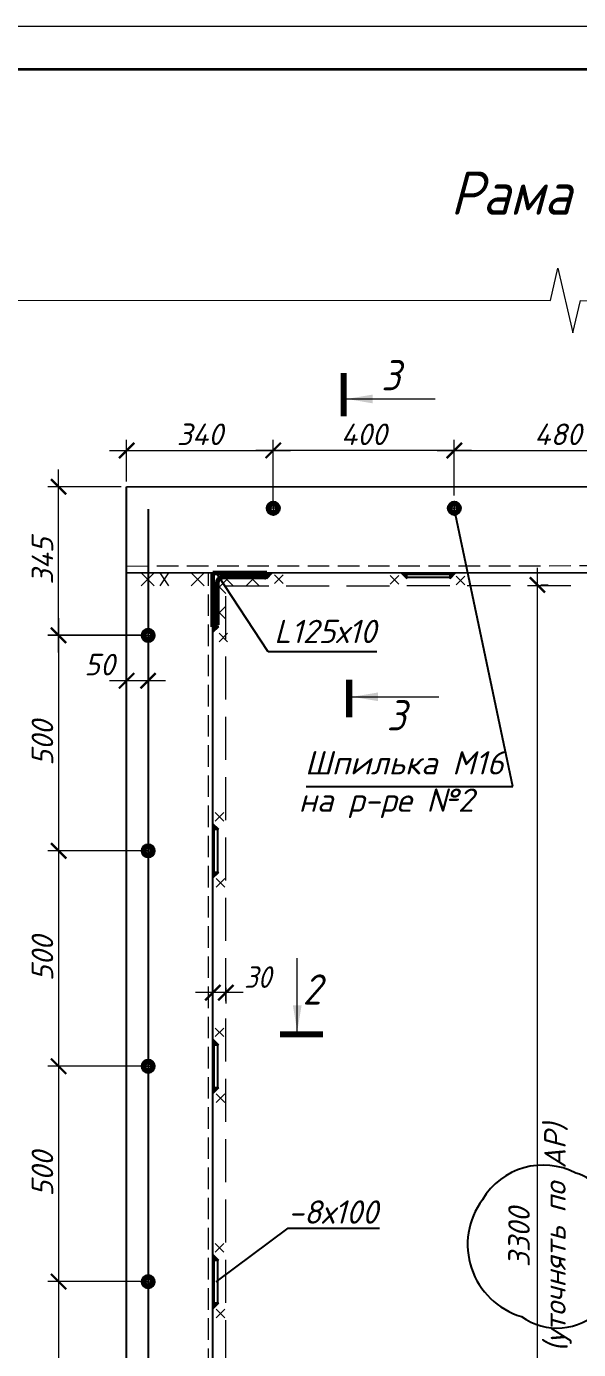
# Model space of a CAD drawing. Header units: millimetres. Extents: x 749182 to 2267578, y 70462 to 311449.
# Drawn here: x 2194473 to 2195753, y 198227 to 201297 of the extents above; entities that cross this region are included whole.
import ezdxf

# ---------------------------------------------------------------- set-up
doc = ezdxf.new("R2010")
doc.units = ezdxf.units.MM
doc.linetypes.add('ГОСТ 2.303 4', pattern=[7, 5, -2, 0])
doc.linetypes.add('осеваяX2', pattern=[4, 2.5, -0.5, 0.5, -0.5])
doc.layers.get('Defpoints').update_dxf_attribs({"color": 255})
for name, color, linetype, lineweight in [('1Стены', 252, 'Continuous', 25), ('Оси', 165, 'осеваяX2', 13), ('Размер', 7, 'Continuous', 13), ('сварка', 156, 'Continuous', 9), ('штриховка кирпич', 42, 'Continuous', 5)]:
    doc.layers.add(name, color=color, linetype=linetype, lineweight=lineweight)
doc.layers.add('CS_UNPLOTTED', color=254, linetype='Continuous', plot=False)
doc.layers.add('металл', color=124, linetype='Continuous')
doc.layers.add('Текст', color=7, linetype='Continuous')
doc.styles.add('GOST', font='', dxfattribs={"width": 0.8, "oblique": 10})
doc.styles.add('GOST 2.304_new', font='isocpeur.ttf', dxfattribs={"width": 0.9, "oblique": 15})
doc.styles.add('М2', font='isocpeui.ttf')
doc.styles.get('GOST').set_extended_font_data('GOST type A')
doc.dimstyles.new('SPDS', dxfattribs={"dimscale": 25, "dimtxt": 2.5, "dimasz": 1.77, "dimexe": 1.25, "dimexo": 0.625, "dimtad": 1, "dimdec": 0, "dimrnd": 0.001, "dimtxsty": 'GOST 2.304_new', "dimblk": 'ARCHTICK', "dimcen": 2.5, "dimdle": 2, "dimclrt": 256, "dimazin": 2, "dimtfac": 0.75, "dimtdec": 0, "dimtmove": 1, "dimatfit": 3, "dimfxl": 0, "dimtolj": 1, "dimlwd": 9, "dimlwe": 9, "dimarcsym": 0})
doc.dimstyles.new('SPDS 1_20', dxfattribs={"dimscale": 20, "dimtxt": 2.5, "dimasz": 1.77, "dimexe": 1.25, "dimexo": 0.625, "dimtad": 1, "dimdec": 0, "dimrnd": 0.001, "dimtxsty": 'М2', "dimblk": 'ARCHTICK', "dimcen": 2.5, "dimdle": 2, "dimclrt": 256, "dimadec": 0, "dimazin": 2, "dimtfac": 0.75, "dimtdec": 0, "dimtmove": 1, "dimatfit": 3, "dimfxl": 0, "dimtolj": 1, "dimlwd": 9, "dimlwe": 9, "dimarcsym": 0})

# ---------------------------------------------------------------- blocks, each defined once
blk = doc.blocks.new('_ArchTick')
at = {"color": 0, "linetype": 'ByBlock', "const_width": 0.15}
blk.add_lwpolyline([(-0.5, -0.5), (0.5, 0.5)], dxfattribs=at)
blk = doc.blocks.new('*D1388')
at = {"layer": 'Defpoints', "color": 0, "lineweight": 20, "ltscale": 20, "transparency": 16777216}
for p in [(2194905.2, 199078.4), (2194935.2, 199078.4), (2194905.2, 199054.8)]:
    blk.add_point(p, dxfattribs=at)
at = {"layer": 'Размер', "color": 0, "lineweight": 9, "ltscale": 20, "transparency": 16777216}
for p, q in [((2194975.2, 199054.8), (2194865.2, 199054.8)), ((2194905.2, 199065.9), (2194905.2, 199029.8)), ((2194935.2, 199065.9), (2194935.2, 199029.8))]:
    blk.add_line(p, q, dxfattribs=at)
at = {"layer": 'Размер', "color": 0, "lineweight": 9, "ltscale": 20, "transparency": 16777216, "xscale": 35.4, "yscale": 35.4, "zscale": 35.4}
for p, rotation in [((2194905.2, 199054.8), 179.9999999995553), ((2194935.2, 199054.8), 359.9999999995553)]:
    blk.add_blockref('_ArchTick', p, dxfattribs=dict(at, rotation=rotation))
at = {"layer": 'Размер', "ltscale": 20, "transparency": 16777216, "insert": (2195009, 199090.9), "char_height": 50, "attachment_point": 5, "style": 'GOST 2.304_new'}
blk.add_mtext('\\A1;30', dxfattribs=at)
blk = doc.blocks.new('м16')
at = {"layer": 'металл', "lineweight": 30, "ltscale": 20}
for p, q in [((-11, 6.4), (0, 12.7)), ((-11, -6.4), (-11, 6.4)), ((0, 12.7), (11, 6.4)), ((11, 6.4), (11, -6.4)), ((0, -12.7), (-11, -6.4)), ((11, -6.4), (0, -12.7))]:
    blk.add_line(p, q, dxfattribs=at)
blk.add_circle((0, 0), 15, dxfattribs=at)
for radius, start, end in [(10.4, 0, 180), (10.4, 180, 0), (6.92, 0, 180), (6.92, 180, 0)]:
    blk.add_arc((0, 0), radius, start, end, dxfattribs=at)
at = {"layer": 'металл', "linetype": 'Continuous', "lineweight": 25, "ltscale": 20}
blk.add_arc((0, 0), 8, 255, 165, dxfattribs=at)
at = {"layer": 'Оси', "ltscale": 20}
for p, q in [((17, 0), (-17.3, 0)), ((0, 17.3), (0, -17.3))]:
    blk.add_line(p, q, dxfattribs=at)
blk = doc.blocks.new('свар')
at = {"layer": 'сварка', "color": 0, "linetype": 'Continuous', "ltscale": 10}
for p, q in [((10, 10), (-10, -10)), ((-10, 10), (10, -10))]:
    blk.add_line(p, q, dxfattribs=at)
blk = doc.blocks.new('*D1377')
at = {"color": 0, "lineweight": 9, "ltscale": 20, "transparency": 16777216}
for p, q in [((2194547.5, 199924), (2194547.5, 199344)), ((2194752.7, 199884), (2194522.5, 199884)), ((2194752.7, 199384), (2194522.5, 199384))]:
    blk.add_line(p, q, dxfattribs=at)
at = {"layer": 'Defpoints', "color": 0, "lineweight": 20, "ltscale": 20, "transparency": 16777216}
for p in [(2194765.2, 199884), (2194547.5, 199384), (2194765.2, 199384)]:
    blk.add_point(p, dxfattribs=at)
at = {"color": 0, "lineweight": 9, "ltscale": 20, "transparency": 16777216, "xscale": 35.4, "yscale": 35.4, "zscale": 35.4}
for p, rotation in [((2194547.5, 199884), 90), ((2194547.5, 199384), 270)]:
    blk.add_blockref('_ArchTick', p, dxfattribs=dict(at, rotation=rotation))
at = {"ltscale": 20, "transparency": 16777216, "insert": (2194510, 199634), "char_height": 50, "attachment_point": 5, "rotation": 90, "style": 'М2'}
blk.add_mtext('\\A1;500', dxfattribs=at)
blk = doc.blocks.new('*D1378')
at = {"color": 0, "lineweight": 9, "ltscale": 20, "transparency": 16777216}
for p, q in [((2194547.5, 199424), (2194547.5, 198844)), ((2194752.7, 199384), (2194522.5, 199384)), ((2194752.7, 198884), (2194522.5, 198884))]:
    blk.add_line(p, q, dxfattribs=at)
at = {"layer": 'Defpoints', "color": 0, "lineweight": 20, "ltscale": 20, "transparency": 16777216}
for p in [(2194765.2, 199384), (2194547.5, 198884), (2194765.2, 198884)]:
    blk.add_point(p, dxfattribs=at)
at = {"color": 0, "lineweight": 9, "ltscale": 20, "transparency": 16777216, "xscale": 35.4, "yscale": 35.4, "zscale": 35.4}
for p, rotation in [((2194547.5, 199384), 90), ((2194547.5, 198884), 270)]:
    blk.add_blockref('_ArchTick', p, dxfattribs=dict(at, rotation=rotation))
at = {"ltscale": 20, "transparency": 16777216, "insert": (2194510, 199134), "char_height": 50, "attachment_point": 5, "rotation": 90, "style": 'М2'}
blk.add_mtext('\\A1;500', dxfattribs=at)
blk = doc.blocks.new('*D1379')
at = {"color": 0, "lineweight": 9, "ltscale": 20, "transparency": 16777216}
for p, q in [((2194547.5, 198924), (2194547.5, 198344.2)), ((2194752.7, 198884), (2194522.5, 198884)), ((2194752.7, 198384.2), (2194522.5, 198384.2))]:
    blk.add_line(p, q, dxfattribs=at)
at = {"layer": 'Defpoints', "color": 0, "lineweight": 20, "ltscale": 20, "transparency": 16777216}
for p in [(2194765.2, 198884), (2194547.5, 198384.2), (2194765.2, 198384.2)]:
    blk.add_point(p, dxfattribs=at)
at = {"color": 0, "lineweight": 9, "ltscale": 20, "transparency": 16777216, "xscale": 35.4, "yscale": 35.4, "zscale": 35.4}
for p, rotation in [((2194547.5, 198884), 90), ((2194547.5, 198384.2), 270)]:
    blk.add_blockref('_ArchTick', p, dxfattribs=dict(at, rotation=rotation))
at = {"ltscale": 20, "transparency": 16777216, "insert": (2194510, 198634.1), "char_height": 50, "attachment_point": 5, "rotation": 90, "style": 'М2'}
blk.add_mtext('\\A1;500', dxfattribs=at)
blk = doc.blocks.new('*D1380')
at = {"layer": 'Defpoints', "color": 0, "lineweight": 20, "ltscale": 20, "transparency": 16777216}
for p in [(2194705.2, 199869.2), (2194755.2, 199867), (2194705.2, 199778.7)]:
    blk.add_point(p, dxfattribs=at)
at = {"layer": 'Размер', "color": 0, "lineweight": 9, "ltscale": 20, "transparency": 16777216}
for p, q in [((2194705.2, 199856.7), (2194705.2, 199753.7)), ((2194755.2, 199854.5), (2194755.2, 199753.7)), ((2194795.2, 199778.7), (2194665.2, 199778.7))]:
    blk.add_line(p, q, dxfattribs=at)
at = {"layer": 'Размер', "color": 0, "lineweight": 9, "ltscale": 20, "transparency": 16777216, "xscale": 35.4, "yscale": 35.4, "zscale": 35.4, "rotation": 180}
blk.add_blockref('_ArchTick', (2194705.2, 199778.7), dxfattribs=at)
at = {"layer": 'Размер', "color": 0, "lineweight": 9, "ltscale": 20, "transparency": 16777216, "xscale": 35.4, "yscale": 35.4, "zscale": 35.4}
blk.add_blockref('_ArchTick', (2194755.2, 199778.7), dxfattribs=at)
at = {"layer": 'Размер', "ltscale": 20, "transparency": 16777216, "insert": (2194642.3, 199816.2), "char_height": 50, "attachment_point": 5, "style": 'М2'}
blk.add_mtext('\\A1;50', dxfattribs=at)
blk = doc.blocks.new('*D1383')
at = {"color": 0, "lineweight": 9, "ltscale": 20, "transparency": 16777216}
for p, q in [((2194705.2, 200241.5), (2194705.2, 200338.2)), ((2195045.2, 200191.5), (2195045.2, 200338.2)), ((2194665.2, 200313.2), (2195085.2, 200313.2))]:
    blk.add_line(p, q, dxfattribs=at)
at = {"layer": 'Defpoints', "color": 0, "lineweight": 20, "ltscale": 20, "transparency": 16777216}
for p in [(2195045.2, 200313.2), (2194705.2, 200229), (2195045.2, 200179)]:
    blk.add_point(p, dxfattribs=at)
at = {"color": 0, "lineweight": 9, "ltscale": 20, "transparency": 16777216, "xscale": 35.4, "yscale": 35.4, "zscale": 35.4, "rotation": 180}
blk.add_blockref('_ArchTick', (2194705.2, 200313.2), dxfattribs=at)
at = {"color": 0, "lineweight": 9, "ltscale": 20, "transparency": 16777216, "xscale": 35.4, "yscale": 35.4, "zscale": 35.4}
blk.add_blockref('_ArchTick', (2195045.2, 200313.2), dxfattribs=at)
at = {"ltscale": 20, "transparency": 16777216, "insert": (2194875.2, 200350.7), "char_height": 50, "attachment_point": 5, "style": 'М2'}
blk.add_mtext('\\A1;340', dxfattribs=at)
blk = doc.blocks.new('*D1384')
at = {"color": 0, "lineweight": 9, "ltscale": 20, "transparency": 16777216}
for p, q in [((2195045.2, 200219.5), (2195045.2, 200338.2)), ((2195465.2, 200208.8), (2195465.2, 200338.2)), ((2195505.2, 200313.2), (2195005.2, 200313.2))]:
    blk.add_line(p, q, dxfattribs=at)
at = {"layer": 'Defpoints', "color": 0, "lineweight": 20, "ltscale": 20, "transparency": 16777216}
for p in [(2195045.2, 200313.2), (2195045.2, 200207), (2195465.2, 200196.3)]:
    blk.add_point(p, dxfattribs=at)
at = {"color": 0, "lineweight": 9, "ltscale": 20, "transparency": 16777216, "xscale": 35.4, "yscale": 35.4, "zscale": 35.4, "rotation": 180}
blk.add_blockref('_ArchTick', (2195045.2, 200313.2), dxfattribs=at)
at = {"color": 0, "lineweight": 9, "ltscale": 20, "transparency": 16777216, "xscale": 35.4, "yscale": 35.4, "zscale": 35.4}
blk.add_blockref('_ArchTick', (2195465.2, 200313.2), dxfattribs=at)
at = {"ltscale": 20, "transparency": 16777216, "insert": (2195255.2, 200350.7), "char_height": 50, "attachment_point": 5, "style": 'М2'}
blk.add_mtext('\\A1;400', dxfattribs=at)
blk = doc.blocks.new('*D1385')
at = {"color": 0, "lineweight": 9, "ltscale": 20, "transparency": 16777216}
for p, q in [((2194547.5, 199844.2), (2194547.5, 200269)), ((2194692.7, 200229), (2194522.5, 200229)), ((2194742.7, 199884.2), (2194522.5, 199884.2))]:
    blk.add_line(p, q, dxfattribs=at)
at = {"layer": 'Defpoints', "color": 0, "lineweight": 20, "ltscale": 20, "transparency": 16777216}
for p in [(2194547.5, 200229), (2194705.2, 200229), (2194755.2, 199884.2)]:
    blk.add_point(p, dxfattribs=at)
at = {"color": 0, "lineweight": 9, "ltscale": 20, "transparency": 16777216, "xscale": 35.4, "yscale": 35.4, "zscale": 35.4}
for p, rotation in [((2194547.5, 200229), 90), ((2194547.5, 199884.2), 270)]:
    blk.add_blockref('_ArchTick', p, dxfattribs=dict(at, rotation=rotation))
at = {"ltscale": 20, "transparency": 16777216, "insert": (2194510, 200056.6), "char_height": 50, "attachment_point": 5, "rotation": 90, "style": 'М2'}
blk.add_mtext('\\A1;345', dxfattribs=at)
blk = doc.blocks.new('*D1394')
at = {"layer": 'Defpoints', "color": 0, "lineweight": 20, "ltscale": 20, "transparency": 16777216}
for p in [(2195653.6, 200001), (2195657.9, 200001), (2195653.6, 196701)]:
    blk.add_point(p, dxfattribs=at)
at = {"layer": 'Размер', "color": 0, "lineweight": 9, "ltscale": 20, "transparency": 16777216}
for p, q in [((2195657.9, 196661), (2195657.9, 200041)), ((2195666.1, 200001), (2195682.9, 200001)), ((2195666.1, 196701), (2195682.9, 196701))]:
    blk.add_line(p, q, dxfattribs=at)
at = {"layer": 'Размер', "color": 0, "lineweight": 9, "ltscale": 20, "transparency": 16777216, "xscale": 35.4, "yscale": 35.4, "zscale": 35.4}
for p, rotation in [((2195657.9, 200001), 90), ((2195657.9, 196701), 270)]:
    blk.add_blockref('_ArchTick', p, dxfattribs=dict(at, rotation=rotation))
at = {"layer": 'Размер', "ltscale": 20, "transparency": 16777216, "insert": (2195663.7, 198486.8), "char_height": 50, "width": 670.583, "attachment_point": 5, "rotation": 90, "style": 'М2'}
blk.add_mtext('\\A1;3300{\\C4; } \\P(уточнять по АР)', dxfattribs=at)
blk = doc.blocks.new('*D1395')
at = {"layer": 'Defpoints', "color": 0, "lineweight": 20, "ltscale": 100, "transparency": 16777216}
for p in [(2195945.6, 200313.2), (2195465.2, 200279.5), (2195945.6, 200196.6)]:
    blk.add_point(p, dxfattribs=at)
at = {"layer": 'Размер', "color": 0, "lineweight": 9, "ltscale": 100, "transparency": 16777216}
for p, q in [((2195465.2, 200292), (2195465.2, 200338.2)), ((2195945.6, 200209.1), (2195945.6, 200338.2)), ((2195425.2, 200313.2), (2195985.6, 200313.2))]:
    blk.add_line(p, q, dxfattribs=at)
at = {"layer": 'Размер', "color": 0, "lineweight": 9, "ltscale": 100, "transparency": 16777216, "xscale": 35.4, "yscale": 35.4, "zscale": 35.4, "rotation": 180}
blk.add_blockref('_ArchTick', (2195465.2, 200313.2), dxfattribs=at)
at = {"layer": 'Размер', "color": 0, "lineweight": 9, "ltscale": 100, "transparency": 16777216, "xscale": 35.4, "yscale": 35.4, "zscale": 35.4}
blk.add_blockref('_ArchTick', (2195945.6, 200313.2), dxfattribs=at)
at = {"layer": 'Размер', "ltscale": 100, "transparency": 16777216, "insert": (2195705.4, 200350.7), "char_height": 50, "attachment_point": 5, "style": 'М2'}
blk.add_mtext('\\A1;480', dxfattribs=at)
blk = doc.blocks.new('*U713')
at = {"color": 44, "lineweight": 20, "ltscale": 10}
blk.add_line((594, 420), (0, 420), dxfattribs=at)
at = {"color": 137, "lineweight": 35, "ltscale": 10}
blk.add_line((589, 415), (20, 415), dxfattribs=at)
at = {"color": 44, "lineweight": 13, "style": 'GOST', "oblique": 10, "width": 0.8}
for tag in ['ФОРМАТВЕРТ', 'ФОРМАТГОРИЗ']:
    blk.add_attdef(tag, (542.98, 1.6), '', height=2, dxfattribs=at)
blk = doc.blocks.new('*D1389')
at = {"color": 0, "lineweight": 9, "ltscale": 20, "transparency": 16777216}
for p, q in [((2194547.5, 198424.2), (2194547.5, 197844.3)), ((2194752.7, 198384.2), (2194522.5, 198384.2)), ((2194752.7, 197884.3), (2194522.5, 197884.3))]:
    blk.add_line(p, q, dxfattribs=at)
at = {"layer": 'Defpoints', "color": 0, "lineweight": 20, "ltscale": 20, "transparency": 16777216}
for p in [(2194765.2, 198384.2), (2194547.5, 197884.3), (2194765.2, 197884.3)]:
    blk.add_point(p, dxfattribs=at)
at = {"color": 0, "lineweight": 9, "ltscale": 20, "transparency": 16777216, "xscale": 35.4, "yscale": 35.4, "zscale": 35.4}
for p, rotation in [((2194547.5, 198384.2), 90), ((2194547.5, 197884.3), 270)]:
    blk.add_blockref('_ArchTick', p, dxfattribs=dict(at, rotation=rotation))
at = {"ltscale": 20, "transparency": 16777216, "insert": (2194510, 198134.3), "char_height": 50, "attachment_point": 5, "rotation": 90, "style": 'М2'}
blk.add_mtext('\\A1;500', dxfattribs=at)

msp = doc.modelspace()

# ---------------------------------------------------------------- hatches: boundary and pattern name
at = {"layer": 'сварка', "linetype": 'Continuous', "ltscale": 5}
for points in [[(2195030.2099, 200029.0022), (2195030.2099, 200015.3588), (2195043.8533, 200029.0022)], [(2195355.1121, 200029.0022), (2195341.4687, 200029.0022), (2195355.1121, 200015.3588)], [(2195455.3077, 200029.0022), (2195468.9511, 200029.0022), (2195455.3077, 200015.3588)], [(2194905.2099, 199904.0022), (2194918.8533, 199904.0022), (2194905.2099, 199890.3588)], [(2194905.2099, 199434.1), (2194905.2099, 199447.7435), (2194918.8533, 199434.1)], [(2194905.2099, 199333.9044), (2194905.2099, 199320.261), (2194918.8533, 199333.9044)], [(2194905.2099, 198934.1), (2194905.2099, 198947.7435), (2194918.8533, 198934.1)], [(2194905.2099, 198833.9044), (2194905.2099, 198820.261), (2194918.8533, 198833.9044)], [(2194905.2099, 198434.1), (2194905.2099, 198447.7435), (2194918.8533, 198434.1)], [(2194905.2099, 198333.9044), (2194905.2099, 198320.261), (2194918.8533, 198333.9044)]]:
    msp.add_hatch(color=0, dxfattribs=at).paths.add_polyline_path(points, flags=0)

# ---------------------------------------------------------------- linework, layer by layer
at = {"ltscale": 100}
for p, q in [((2195601.2299, 199533.5279), (2195465.2099, 200179.0022)), ((2195033.3386, 199846.0705), (2194917.025, 200024.02)), ((2195285.5283, 199846.0705), (2195033.3386, 199846.0705)), ((2195121.8108, 199533.5279), (2195601.2299, 199533.5279)), ((2195079.4128, 198508.1146), (2194912.2389, 198384.0024)), ((2195079.4128, 198508.1146), (2195291.8281, 198508.1146))]:
    msp.add_line(p, q, dxfattribs=at)
at = {"layer": '1Стены', "color": 0, "linetype": 'ГОСТ 2.303 4', "lineweight": 13, "ltscale": 10}
for p, q in [((2194705.2099, 200045.0022), (2197180.0465, 200047.0073)), ((2194895.2099, 196639.0022), (2194895.2099, 200029.0022))]:
    msp.add_line(p, q, dxfattribs=at)
at = {"layer": '1Стены', "color": 0, "linetype": 'ГОСТ 2.303 4', "lineweight": 13, "ltscale": 20}
for p, q in [((2194935.2099, 199999.0022), (2196950.0465, 200001.0073)), ((2194935.2099, 196655.0022), (2194935.2099, 199999.0022))]:
    msp.add_line(p, q, dxfattribs=at)
at = {"layer": 'CS_UNPLOTTED', "ltscale": 20}
msp.add_line((2194755.5196, 200177.2865), (2194755.2099, 196722.2658), dxfattribs=at)
at = {"layer": 'CS_UNPLOTTED', "color": 5, "ltscale": 100}
msp.add_lwpolyline([(2195530.3207, 198574.1219, 0.52056705), (2195620.6806, 198303.2025, 0.365414593), (2195804.1714, 198317.4572, 0.52056705), (2195889.7682, 198422.0225, 0.52056705), (2195794.6578, 198521.8362, 0.52056705), (2195747.1026, 198635.9107, 0.399742671), (2195530.3207, 198574.1219)], format="xyb", dxfattribs=at)
at = {"layer": 'металл', "color": 0, "ltscale": 20}
for p, q in [((2194705.2099, 200229.0022), (2197180.0465, 200231.0073)), ((2194705.2099, 196639.0022), (2194705.2099, 200229.0022)), ((2194705.2099, 200029.0022), (2197180.0465, 200031.0073)), ((2194905.2099, 196639.0022), (2194905.2099, 200029.0022))]:
    msp.add_line(p, q, dxfattribs=at)
at = {"layer": 'металл', "color": 0, "linetype": 'Continuous', "lineweight": 60, "ltscale": 20}
for p, q in [((2194905.2099, 199904.0022), (2194905.2099, 200029.0022)), ((2194905.2099, 200029.0022), (2195030.2099, 200029.0022)), ((2195030.2099, 200029.0022), (2195030.2099, 200023.6022)), ((2194915.2099, 200005.0022), (2194915.2099, 199908.6022)), ((2195025.6099, 200019.0022), (2194929.2099, 200019.0022)), ((2194910.6099, 199904.0022), (2194905.2099, 199904.0022))]:
    msp.add_line(p, q, dxfattribs=at)
at = {"layer": 'металл', "color": 0, "ltscale": 20}
for points in [[(2195455.2099, 200025.9931), (2195455.2099, 200017.9931), (2195355.2099, 200017.9931), (2195355.2099, 200025.9931)], [(2194908.219, 199434.0022), (2194916.219, 199434.0022), (2194916.219, 199334.0022), (2194908.219, 199334.0022)], [(2194908.219, 198934.0022), (2194916.219, 198934.0022), (2194916.219, 198834.0022), (2194908.219, 198834.0022)], [(2194908.219, 198434.0022), (2194916.219, 198434.0022), (2194916.219, 198334.0022), (2194908.219, 198334.0022)]]:
    msp.add_lwpolyline(points, close=True, dxfattribs=at)
at = {"layer": 'металл', "color": 0, "linetype": 'Continuous', "lineweight": 60, "ltscale": 20}
for centre, radius, start, end in [((2194929.2099, 200005.0022), 14, 90, 180), ((2195025.6099, 200023.6022), 4.6, 270, 0), ((2194910.6099, 199908.6022), 4.6, 270, 0)]:
    msp.add_arc(centre, radius, start, end, dxfattribs=at)
at = {"layer": 'Размер', "linetype": 'Continuous', "ltscale": 20}
for p, q in [((2195215.5103, 200432.7181), (2195421.1326, 200432.7181)), ((2195228.382, 199741.4941), (2195429.6181, 199741.4941)), ((2195100.9989, 198964.9279), (2195100.9989, 199134.9279))]:
    msp.add_line(p, q, dxfattribs=at)
at = {"layer": 'Размер', "color": 0, "linetype": 'Continuous', "ltscale": 20, "const_width": 14}
for points in [[(2195208.5103, 200492.7181), (2195208.5103, 200392.7181)], [(2195221.382, 199693.4941), (2195221.382, 199781.4941)], [(2195160.9989, 198957.9279), (2195060.9989, 198957.9279)]]:
    msp.add_lwpolyline(points, dxfattribs=at)
at = {"layer": 'Размер', "linetype": 'Continuous', "ltscale": 20}
for points in [[(2195215.5103, 200432.7181), (2195275.6003, 200442.7737), (2195275.6003, 200422.6625)], [(2195228.382, 199741.4941), (2195288.472, 199751.5497), (2195288.472, 199731.4385)], [(2195100.9989, 198964.9279), (2195090.9433, 199025.0179), (2195111.0545, 199025.0179)]]:
    msp.add_solid(points, dxfattribs=at)
at = {"layer": 'сварка', "color": 0, "linetype": 'Continuous', "ltscale": 15}
for p, q in [((2194768.8608, 200029.0022), (2194738.8608, 199999.0022)), ((2194738.8608, 200029.0022), (2194768.8608, 199999.0022)), ((2194802.1717, 200029.0022), (2194782.1717, 199999.0022)), ((2194782.1717, 200029.0022), (2194802.1717, 199999.0022)), ((2194884.899, 200029.0022), (2194854.899, 199999.0022)), ((2194854.899, 200029.0022), (2194884.899, 199999.0022)), ((2195030.2099, 200029.0022), (2194905.2099, 200029.0022)), ((2194905.2099, 199904.0022), (2194905.2099, 200029.0022)), ((2194952.7099, 200029.0022), (2194922.7099, 199999.0022)), ((2194922.7099, 200029.0022), (2194952.7099, 199999.0022)), ((2195012.7099, 200029.0022), (2194982.7099, 199999.0022)), ((2194982.7099, 200029.0022), (2195012.7099, 199999.0022)), ((2194905.2099, 199981.5022), (2194935.2099, 200011.5022)), ((2194905.2099, 200011.5022), (2194935.2099, 199981.5022)), ((2194905.2099, 199921.5022), (2194935.2099, 199951.5022)), ((2194905.2099, 199951.5022), (2194935.2099, 199921.5022))]:
    msp.add_line(p, q, dxfattribs=at)
at = {"layer": 'сварка', "color": 0, "linetype": 'Continuous', "ltscale": 5}
for p, q in [((2195030.2099, 200029.0022), (2195030.2099, 200015.3588)), ((2195030.2099, 200015.3588), (2195043.8533, 200029.0022)), ((2195043.8533, 200029.0022), (2195030.2099, 200029.0022)), ((2195355.1121, 200029.0022), (2195341.4687, 200029.0022)), ((2195341.4687, 200029.0022), (2195355.1121, 200015.3588)), ((2195355.1121, 200015.3588), (2195355.1121, 200029.0022)), ((2195455.3077, 200029.0022), (2195468.9511, 200029.0022)), ((2195468.9511, 200029.0022), (2195455.3077, 200015.3588)), ((2195455.3077, 200015.3588), (2195455.3077, 200029.0022)), ((2194905.2099, 199904.0022), (2194918.8533, 199904.0022)), ((2194918.8533, 199904.0022), (2194905.2099, 199890.3588)), ((2194905.2099, 199890.3588), (2194905.2099, 199904.0022)), ((2194905.2099, 199434.1), (2194905.2099, 199447.7435)), ((2194905.2099, 199447.7435), (2194918.8533, 199434.1)), ((2194918.8533, 199434.1), (2194905.2099, 199434.1)), ((2194905.2099, 199333.9044), (2194905.2099, 199320.261)), ((2194905.2099, 199320.261), (2194918.8533, 199333.9044)), ((2194918.8533, 199333.9044), (2194905.2099, 199333.9044)), ((2194905.2099, 198934.1), (2194905.2099, 198947.7435)), ((2194905.2099, 198947.7435), (2194918.8533, 198934.1)), ((2194918.8533, 198934.1), (2194905.2099, 198934.1)), ((2194905.2099, 198833.9044), (2194905.2099, 198820.261)), ((2194905.2099, 198820.261), (2194918.8533, 198833.9044)), ((2194918.8533, 198833.9044), (2194905.2099, 198833.9044)), ((2194905.2099, 198434.1), (2194905.2099, 198447.7435)), ((2194905.2099, 198447.7435), (2194918.8533, 198434.1)), ((2194918.8533, 198434.1), (2194905.2099, 198434.1)), ((2194905.2099, 198333.9044), (2194905.2099, 198320.261)), ((2194905.2099, 198320.261), (2194918.8533, 198333.9044)), ((2194918.8533, 198333.9044), (2194905.2099, 198333.9044))]:
    msp.add_line(p, q, dxfattribs=at)
at = {"layer": 'штриховка кирпич', "linetype": 'Continuous', "ltscale": 20}
msp.add_lwpolyline([(2194241.9962, 200661.8522), (2195688.0729, 200661.0729), (2195705.6794, 200736.0479), (2195740.4663, 200585.9983), (2195758.0728, 200660.9734), (2197519.1816, 200659.2981)], dxfattribs=at)

# ---------------------------------------------------------------- block references
at = {"xscale": 20, "yscale": 20, "zscale": 20}
msp.add_blockref('*U713', (2193065.068, 192897.2381), dxfattribs=at)
at = {"layer": 'Размер'}
for p in [(2195045.2099, 200179.0022), (2195465.2099, 200179.0022)]:
    msp.add_blockref('м16', p, dxfattribs=at)
at = {"layer": 'Размер', "color": 0}
for p in [(2195058.2563, 200014.2731), (2195326.4795, 200013.2468), (2195479.3536, 200011.2432), (2194929.5097, 199879.0525)]:
    msp.add_blockref('свар', p, dxfattribs=at)
at = {"layer": 'Размер', "xscale": -1, "rotation": 89.99999999988889}
for p in [(2194755.2099, 199884.0022), (2194755.2099, 199884.0022), (2194755.2099, 199384.0022), (2194755.2099, 198884.0022), (2194755.2099, 198384.0022)]:
    msp.add_blockref('м16', p, dxfattribs=at)
at = {"layer": 'Размер', "color": 0, "xscale": -1, "rotation": 89.99999999762781}
for p in [(2194920.9653, 199462.7326), (2194922.9689, 199309.8586), (2194920.9653, 198962.7326), (2194922.9689, 198809.8586), (2194920.9653, 198462.7326), (2194922.9689, 198309.8586)]:
    msp.add_blockref('свар', p, dxfattribs=at)

# ---------------------------------------------------------------- texts
at = {"layer": 'Размер', "linetype": 'Continuous', "ltscale": 20, "style": 'GOST 2.304_new', "oblique": 15, "width": 0.9}
for s, p in [('3', (2195295.5103, 200452.7181)), ('3', (2195308.382, 199663.4941)), ('2', (2195113.5514, 199027.2314))]:
    msp.add_text(s, height=70, dxfattribs=at).set_placement(p)
at = {"layer": 'Текст', "ltscale": 20, "style": 'М2'}
for s, p in [('L125х10', (2195047.4915, 199866.2065)), ('Шпилька М16', (2195118.7947, 199561.2048)), ('на р-ре №2', (2195104.4311, 199474.6144)), ('-8х100', (2195079.4128, 198518.6844))]:
    msp.add_text(s, height=54, dxfattribs=at).set_placement(p)
at = {"layer": 'Текст', "lineweight": 30, "ltscale": 20, "insert": (2194654.4747, 200960.3167), "char_height": 100, "attachment_point": 1, "style": 'GOST 2.304_new'}
msp.add_mtext_dynamic_manual_height_columns('\\pi801.54473;Рама РМ-11', width=2286.67929, gutter_width=125, heights=[0], dxfattribs=at)

# ---------------------------------------------------------------- dimensions: what is measured, and where the dimension line sits
at = {"ltscale": 20}
dim = msp.add_linear_dim(base=(2195045.2099, 200313.2298), p1=(2194705.2099, 200229.0022), p2=(2195045.2099, 200179.0022), dimstyle='SPDS', override={"dimscale": 20, "dimtxsty": 'М2', "dimfxl": 1.25, "dimtfill": 0, "dimarcsym": 1}, dxfattribs=at)
dim.commit()
dim.dimension.update_dxf_attribs({"geometry": '*D1383', "text_midpoint": (2194875.2099, 200350.7298)})
dim = msp.add_linear_dim(base=(2195045.2099, 200313.2298), p1=(2195465.2099, 200196.2879), p2=(2195045.2099, 200206.9861), text='400', dimstyle='SPDS', override={"dimscale": 20, "dimtxsty": 'М2', "dimfxl": 1.25, "dimtfill": 0, "dimarcsym": 1}, dxfattribs=at)
dim.commit()
dim.dimension.update_dxf_attribs({"geometry": '*D1384', "text_midpoint": (2195255.2099, 200350.7298)})
for base, p1, p2, picture, middle in [((2194547.505, 200229.0022), (2194755.2099, 199884.1748), (2194705.2099, 200229.0022), '*D1385', (2194510.005, 200056.5885)), ((2194547.505, 199384.0022), (2194765.2099, 199884.0022), (2194765.2099, 199384.0022), '*D1377', (2194510.005, 199634.0022)), ((2194547.505, 198884.0022), (2194765.2099, 199384.0022), (2194765.2099, 198884.0022), '*D1378', (2194510.005, 199134.0022)), ((2194547.505, 198384.1748), (2194765.2099, 198884.0022), (2194765.2099, 198384.1748), '*D1379', (2194510.005, 198634.0885)), ((2194547.505, 197884.3474), (2194765.2099, 198384.1748), (2194765.2099, 197884.3474), '*D1389', (2194510.005, 198134.2611))]:
    dim = msp.add_linear_dim(base=base, p1=p1, p2=p2, angle=90, dimstyle='SPDS', override={"dimscale": 20, "dimtxsty": 'М2', "dimfxl": 1.25, "dimtfill": 0, "dimarcsym": 1}, dxfattribs=at)
    dim.commit()
    dim.dimension.update_dxf_attribs({"geometry": picture, "text_midpoint": middle})
at = {"layer": 'Размер', "ltscale": 100}
dim = msp.add_linear_dim(base=(2195945.6282, 200313.2298), p1=(2195465.2099, 200279.4537), p2=(2195945.6282, 200196.6327), dimstyle='SPDS 1_20', override={"dimtxsty": 'М2'}, dxfattribs=at)
dim.commit()
dim.dimension.update_dxf_attribs({"geometry": '*D1395', "text_midpoint": (2195705.4191, 200350.7298)})
at = {"layer": 'Размер', "ltscale": 20}
dim = msp.add_linear_dim(base=(2195657.9113, 200001.0073), p1=(2195653.6448, 196701.0073), p2=(2195653.6448, 200001.0073), angle=90, text='3300{\\C4; } \\P(уточнять по АР)', dimstyle='SPDS 1_20', override={"dimtxsty": 'М2'}, dxfattribs=at)
dim.commit()
dim.dimension.update_dxf_attribs({"geometry": '*D1394', "text_midpoint": (2195752.8407, 198486.7611), "dimtype": 160})
for base, p1, p2, override, picture, middle, dimtype in [((2194705.2099, 199778.7316), (2194755.2099, 199867.0022), (2194705.2099, 199869.2196), {"dimscale": 20, "dimtxsty": 'М2', "dimfxl": 1.25, "dimtfill": 0, "dimarcsym": 1}, '*D1380', (2194642.3088, 199778.7316), 160), ((2194905.2099, 199054.8085), (2194935.2099, 199078.3913), (2194905.2099, 199078.3913), {"dimscale": 20, "dimtxsty": 'GOST 2.304_new', "dimfxl": 1.25, "dimtfill": 0, "dimarcsym": 1}, '*D1388', (2195009.0168, 199053.4212), 161)]:
    dim = msp.add_linear_dim(base=base, p1=p1, p2=p2, angle=180, dimstyle='SPDS', override=override, dxfattribs=at)
    dim.commit()
    dim.dimension.update_dxf_attribs({"geometry": picture, "text_midpoint": middle, "dimtype": dimtype})

doc.saveas('drawing.dxf')
